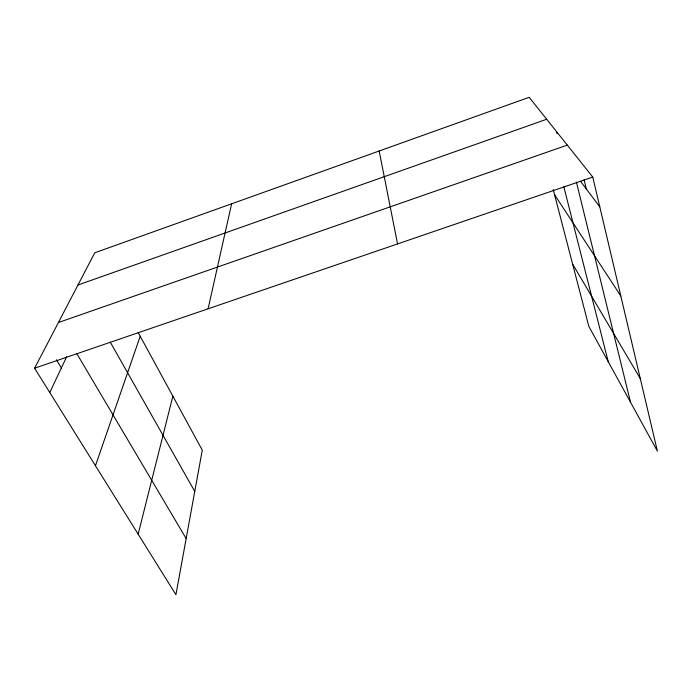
<?xml version="1.0" encoding="UTF-8"?>
<svg xmlns="http://www.w3.org/2000/svg" width="692" height="692" viewBox="0 0 692 692"><rect width="100%" height="100%" fill="white"/><g stroke="black" fill="none" stroke-linecap="round" stroke-linejoin="round"><path stroke-width="1.04" d="M208.102 308.796L231.612 203.811M138.149 534.163L172.862 396.179M95.453 465.725L140.208 336.251M49.772 392.528L66.666 356.709M138.175 332.515L202.28 450.172L175.924 594.696L34.6 368.213L94.743 252.796L529.198 97.304L592.767 177.074L657.4 451.132L588.857 326.434L553.211 189.522M77.954 285.009L546.689 119.249M58.413 322.515L567.302 145.112M34.6 368.213L592.767 177.074M580.527 181.261L599.791 206.856M554.543 194.642L620.802 295.968M56.398 359.788L61.363 367.971M572.639 264.128L640.29 378.585M76.821 353.647L186.157 538.566M110.357 342.263L194.755 491.432M563.85 186.84L608.225 361.665M556.558 131.636L557.069 133.677M576.384 182.039L630.542 402.268M584.109 179.764L586.332 188.968M379.173 150.994L397.554 243.921"/></g></svg>
